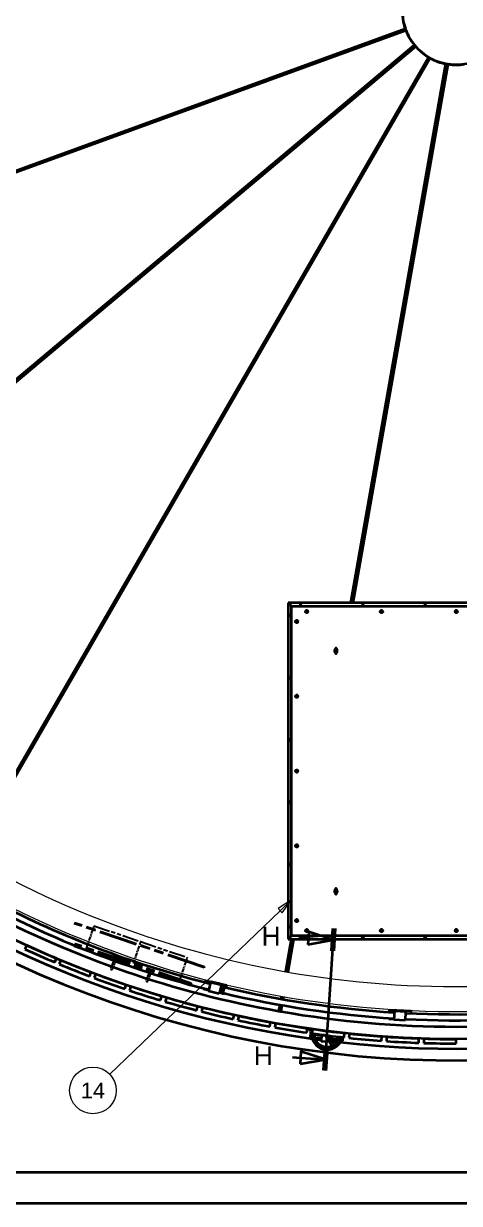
# Model space of a CAD drawing. Header units: millimetres. Extents: x 0 to 42050, y 0 to 29700.
# Drawn here: x 6929 to 10426, y 0 to 9468 of the extents above; entities that cross this region are included whole.
import ezdxf

# ---------------------------------------------------------------- set-up
doc = ezdxf.new("R2010")
doc.units = ezdxf.units.MM
doc.header["$LTSCALE"] = 50
doc.linetypes.add('CHAIN', pattern=[0.3543, 0.2362, -0.0295, 0.0591, -0.0295])
doc.linetypes.add('DOUBLE_DASH_CHAIN', pattern=[1.2403, 0.6614, -0.0827, 0.1654, -0.0827, 0.1654, -0.0827])
doc.layers.get('0').update_dxf_attribs({"lineweight": 18})
for name, color, linetype, lineweight in [('Border', 7, 'Continuous', 35), ('Reference', 7, 'DOUBLE_DASH_CHAIN', 25), ('Section Line', 7, 'CHAIN', 35), ('Symbol', 7, 'Continuous', 18), ('Visible', 7, 'Continuous', 35)]:
    doc.layers.add(name, color=color, linetype=linetype, lineweight=lineweight)
doc.layers.add('P_Cable Ducts (CD)', color=30, linetype='Continuous', lineweight=18, true_color=0xff7f00)
doc.styles.add('Note Text', font='arial.ttf')
doc.styles.add('Title', font='arial.ttf')

# ---------------------------------------------------------------- blocks, each defined once
blk = doc.blocks.new('Borders Bigadan Border')
at = {"layer": 'Border'}
for p, q in [((20, 5), (836, 5)), ((841, 0), (0, 0))]:
    blk.add_line(p, q, dxfattribs=at)
blk = doc.blocks.new('Balloon11')
at = {"layer": 'Symbol'}
for p, q in [((181.55, 48.7), (179.4, 47.33)), ((179.74, 46.97), (181.55, 48.7)), ((180.09, 46.61), (181.55, 48.7)), ((179.74, 46.97), (152.4, 20.72)), ((179.4, 47.33), (180.09, 46.61))]:
    blk.add_line(p, q, dxfattribs=at)
at = {"layer": 'Symbol', "flags": 128}
blk.add_lwpolyline([(180.09, 46.61), (181.55, 48.7), (179.4, 47.33), (180.09, 46.61)], dxfattribs=at)
at = {"layer": 'Symbol'}
blk.add_circle((149.7, 18.13), 3.75, dxfattribs=at)
blk.add_solid([(180.09, 46.61), (181.55, 48.7), (179.4, 47.33), (180.09, 46.61)], dxfattribs=at)
at = {"layer": 'Symbol', "insert": (149.7, 18.13), "char_height": 2.5, "attachment_point": 5, "style": 'Note Text'}
blk.add_mtext('14', dxfattribs=at)
blk = doc.blocks.new('2dTransSection8')
at = {"layer": 'Section Line', "linetype": 'Continuous'}
for p, q in [((184.33, 43.57), (184.2, 41.57)), ((188.25, 42.31), (184.33, 43.57)), ((182.95, 42.66), (184.26, 42.57)), ((184.2, 41.57), (188.25, 42.31)), ((184.26, 42.57), (188.25, 42.31)), ((181.7, 23.46), (183.01, 23.37)), ((183.07, 24.37), (182.94, 22.38)), ((182.94, 22.38), (187, 23.11)), ((183.01, 23.37), (187, 23.11)), ((187, 23.11), (183.07, 24.37))]:
    blk.add_line(p, q, dxfattribs=at)
at = {"layer": 'Section Line', "linetype": 'CHAIN', "ltscale": 18.099859}
blk.add_line((188.37, 44.11), (186.88, 21.31), dxfattribs=at)
at = {"layer": 'Section Line', "linetype": 'Continuous', "lineweight": 70}
for p, q in [((188.37, 44.11), (188.14, 40.51)), ((187.12, 24.92), (186.88, 21.31))]:
    blk.add_line(p, q, dxfattribs=at)
at = {"layer": 'Section Line', "linetype": 'Continuous', "flags": 128}
for points in [[(184.2, 41.57), (188.25, 42.31), (184.33, 43.57), (184.2, 41.57)], [(182.94, 22.38), (187, 23.11), (183.07, 24.37), (182.94, 22.38)]]:
    blk.add_lwpolyline(points, dxfattribs=at)
at = {"layer": 'Section Line'}
for points in [[(184.2, 41.57), (188.25, 42.31), (184.33, 43.57), (184.2, 41.57)], [(182.94, 22.38), (187, 23.11), (183.07, 24.37), (182.94, 22.38)]]:
    blk.add_solid(points, dxfattribs=at)
at = {"layer": 'Section Line', "char_height": 3, "attachment_point": 7, "style": 'Title'}
for insert in [(176.78, 41.39), (175.53, 22.19)]:
    blk.add_mtext('H', dxfattribs=dict(at, insert=insert))

msp = doc.modelspace()

# ---------------------------------------------------------------- linework, layer by layer
at = {"layer": 'P_Cable Ducts (CD)'}
for centre, major_axis, start_param, end_param in [((10398.12, 9576.21), (-7760.56, -2090.4), 0.8223296, 2.4412936), ((10398.12, 9576.21), (-7567.45, -2038.39), 0.8233045, 2.4133827), ((10397.95, 9576.87), (-7567.34, -2038.36), 1.1326518, 1.1346934)]:
    msp.add_ellipse(centre, major_axis=major_axis, ratio=0.9999162, start_param=start_param, end_param=end_param, dxfattribs=at)
at = {"layer": 'Reference', "ltscale": 0.050688}
for p, q in [((7337.76, 2251.95), (7335.19, 2244.37)), ((8379.46, 1898.58), (8376.89, 1891))]:
    msp.add_line(p, q, dxfattribs=at)
at = {"layer": 'Reference', "ltscale": 9.287409}
for p, q in [((8376.89, 1891), (7335.19, 2244.37)), ((8379.46, 1898.58), (7337.76, 2251.95))]:
    msp.add_line(p, q, dxfattribs=at)
at = {"layer": 'Reference', "ltscale": 0.952172}
for p, q in [((7481.98, 2194.58), (7433.79, 2052.53)), ((7856.04, 2067.69), (7807.86, 1925.64)), ((7856.11, 2067.67), (7807.92, 1925.62)), ((7856.11, 2067.67), (7807.92, 1925.62)), ((8230.11, 1940.8), (8181.92, 1798.75))]:
    msp.add_line(p, q, dxfattribs=at)
at = {"layer": 'Reference', "ltscale": 0.171309}
for p, q in [((7493.22, 2227.72), (7484.55, 2202.15)), ((7867.29, 2100.83), (7858.61, 2075.26)), ((7867.35, 2100.81), (7858.68, 2075.24)), ((7867.35, 2100.81), (7858.68, 2075.24)), ((8241.35, 1973.94), (8232.68, 1948.37))]:
    msp.add_line(p, q, dxfattribs=at)
at = {"layer": 'Reference', "ltscale": 3.938905}
msp.add_line((7493.22, 2227.72), (7867.29, 2100.83), dxfattribs=at)
at = {"layer": 'Reference', "ltscale": 0.063385}
for p, q in [((7341.46, 2083.85), (7338.25, 2074.38)), ((7337.28, 2071.54), (7334.07, 2062.07)), ((8270.08, 1755.12), (8266.86, 1745.65)), ((8274.25, 1767.43), (8271.04, 1757.96))]:
    msp.add_line(p, q, dxfattribs=at)
at = {"layer": 'Reference', "ltscale": 8.316452}
for p, q in [((8274.25, 1767.43), (7341.46, 2083.85)), ((8266.86, 1745.65), (7334.07, 2062.07)), ((8270.08, 1755.12), (7337.28, 2071.54)), ((8271.04, 1757.96), (7338.25, 2074.38))]:
    msp.add_line(p, q, dxfattribs=at)
at = {"layer": 'Reference', "ltscale": 0.000332127}
msp.add_line((7867.35, 2100.81), (7867.29, 2100.83), dxfattribs=at)
at = {"layer": 'Reference', "ltscale": 0.031642}
msp.add_line((7867.35, 2100.81), (7867.35, 2100.81), dxfattribs=at)
at = {"layer": 'Reference', "ltscale": 3.938467}
msp.add_line((7867.35, 2100.81), (8241.35, 1973.94), dxfattribs=at)
at = {"layer": 'Reference', "ltscale": 0.018945}
for p, q in [((7383.23, 2059.12), (7382.27, 2056.28)), ((8226.06, 1773.22), (8225.09, 1770.37))]:
    msp.add_line(p, q, dxfattribs=at)
at = {"layer": 'Reference', "ltscale": 0.323995}
for p, q in [((7638.47, 1916.57), (7628.03, 1885.8)), ((7642.23, 1880.98), (7652.67, 1911.75)), ((7922.57, 1820.2), (7912.13, 1789.42)), ((7926.33, 1784.6), (7936.77, 1815.38))]:
    msp.add_line(p, q, dxfattribs=at)
at = {"layer": 'Reference', "ltscale": 0.253839}
for p, q in [((7651.32, 1954.45), (7638.47, 1916.57)), ((7665.52, 1949.63), (7652.67, 1911.75)), ((7935.42, 1858.08), (7922.57, 1820.2)), ((7949.62, 1853.26), (7936.77, 1815.38))]:
    msp.add_line(p, q, dxfattribs=at)
at = {"layer": 'Reference', "ltscale": 0.149482}
for centre in [(7635.13, 1883.39), (7919.23, 1787.01)]:
    msp.add_arc(centre, 7.5, 161.261954, 341.261954, dxfattribs=at)
at = {"layer": 'Visible'}
for p, q in [((3035.89, 6896.12), (9991.8, 9427.86)), ((9997.27, 9412.83), (3041.37, 6881.09)), ((6236.6, 6084.7), (10064.38, 9296.59)), ((10074.66, 9284.33), (6246.89, 6072.45)), ((6550.92, 2916.67), (10177.48, 9198.06)), ((10191.34, 9190.06), (6564.77, 2908.67)), ((9554.89, 4819.4), (10317.46, 9144.16)), ((10333.22, 9141.38), (9571.13, 4819.4)), ((9050.33, 4819.4), (9083.33, 4786.39)), ((11750.33, 4819.4), (9050.33, 4819.4)), ((9083.33, 4786.39), (9050.33, 4819.39)), ((9050.33, 4819.39), (9050.33, 2119.39)), ((9080.33, 4787.27), (9077.33, 4787.27)), ((9077.33, 4787.27), (9077.33, 4786.39)), ((9077.33, 2152.39), (9077.33, 4786.39)), ((9083.33, 4786.39), (9077.33, 4786.39)), ((9080.33, 4786.39), (9080.33, 4787.27)), ((9083.33, 4792.39), (9082.46, 4792.39)), ((9082.46, 4789.39), (9082.46, 4792.39)), ((9083.33, 4789.39), (9082.46, 4789.39)), ((9083.33, 4792.39), (11717.33, 4792.39)), ((9083.33, 4792.39), (9083.33, 4786.39)), ((9434.9, 4456.89), (9435.77, 4456.89)), ((9429.33, 4446.89), (9429.59, 4446.89)), ((9429.33, 4445.35), (9429.33, 4446.89)), ((9429.33, 4421.89), (9429.33, 4423.42)), ((9429.33, 4421.89), (9429.59, 4421.89)), ((9434.9, 4411.89), (9435.77, 4411.89)), ((9441.33, 4446.89), (9441.08, 4446.89)), ((9441.08, 4421.89), (9441.33, 4421.89)), ((9441.33, 4446.89), (9441.33, 4445.35)), ((9441.33, 4423.42), (9441.33, 4421.89)), ((9429.33, 2516.89), (9429.59, 2516.89)), ((9429.33, 2515.35), (9429.33, 2516.89)), ((9429.33, 2491.89), (9429.33, 2493.42)), ((9429.33, 2491.89), (9429.59, 2491.89)), ((9434.9, 2526.89), (9435.77, 2526.89)), ((9434.9, 2481.89), (9435.77, 2481.89)), ((9441.33, 2516.89), (9441.08, 2516.89)), ((9441.08, 2491.89), (9441.33, 2491.89)), ((9441.33, 2516.89), (9441.33, 2515.35)), ((9441.33, 2493.42), (9441.33, 2491.89)), ((9033.03, 1859.79), (9078.8, 2119.38)), ((9095.05, 2119.38), (9048.79, 1857.02)), ((9083.33, 2152.39), (9050.33, 2119.38)), ((9050.33, 2119.39), (9083.33, 2152.39)), ((9050.33, 2119.38), (11750.33, 2119.38)), ((9077.33, 2152.39), (9083.33, 2152.39)), ((9077.33, 2152.39), (9077.33, 2151.51)), ((9080.33, 2151.51), (9077.33, 2151.51)), ((9080.33, 2152.39), (9080.33, 2151.51)), ((9083.33, 2149.39), (9082.46, 2149.39)), ((9082.46, 2149.39), (9082.46, 2146.39)), ((9082.46, 2146.39), (9083.33, 2146.39)), ((9083.33, 2152.39), (9083.33, 2146.39)), ((11717.33, 2146.39), (9083.33, 2146.39)), ((6954.13, 2072.29), (6939.44, 2040.53)), ((7178.16, 1935.29), (7191.7, 1967.57)), ((7228.58, 1952.1), (7215.05, 1919.82)), ((7457.44, 1823.32), (7469.79, 1856.07)), ((7507.22, 1841.95), (7494.86, 1809.21)), ((7740.6, 1721.57), (7751.75, 1754.75)), ((7789.67, 1742), (7778.51, 1708.82)), ((8373.47, 1726.61), (8372.32, 1721.93)), ((8372.32, 1721.93), (8412.12, 1712.1)), ((8389.11, 1789.89), (8385.06, 1773.5)), ((8389.11, 1789.89), (8434.73, 1778.61)), ((8428.68, 1774.96), (8411.17, 1704.09)), ((8412.12, 1712.1), (8413.09, 1711.86)), ((8428.68, 1774.96), (8516.05, 1753.37)), ((8433.53, 1773.76), (8434.73, 1778.61)), ((8443.47, 1776.46), (8434.73, 1778.61)), ((8436.45, 1773.04), (8436.93, 1774.98)), ((8442.75, 1773.54), (8436.93, 1774.98)), ((8442.75, 1773.54), (8502.94, 1758.67)), ((8444.19, 1779.37), (8443.47, 1776.46)), ((8503.66, 1761.58), (8443.47, 1776.46)), ((8444.5, 1780.63), (8444.19, 1779.37)), ((8516.05, 1753.37), (8498.54, 1682.5)), ((8502.94, 1758.67), (8508.77, 1757.23)), ((8503.66, 1761.58), (8504.38, 1764.5)), ((8503.66, 1761.58), (8512.4, 1759.43)), ((8504.7, 1765.79), (8504.38, 1764.5)), ((8508.29, 1755.29), (8508.77, 1757.23)), ((8511.2, 1754.57), (8512.4, 1759.43)), ((8558.03, 1748.15), (8512.4, 1759.43)), ((8529.74, 1737.52), (8518.52, 1690.54)), ((8520.35, 1693.85), (8529.86, 1733.74)), ((8537.5, 1735.67), (8526.33, 1688.68)), ((8527.16, 1692.23), (8531.92, 1712.17)), ((8528.9, 1733.97), (8529.86, 1733.74)), ((8529.86, 1733.74), (8530.96, 1734.07)), ((8536.66, 1732.12), (8535.84, 1732.9)), ((8558.03, 1748.15), (8553.98, 1731.77)), ((8027.27, 1630.17), (8037.21, 1663.73)), ((8075.56, 1652.36), (8065.62, 1618.8)), ((8498.54, 1682.5), (8411.17, 1704.09)), ((8500.46, 1690.27), (8501.43, 1690.03)), ((8541.24, 1680.2), (8501.43, 1690.03)), ((8519.37, 1694.09), (8520.35, 1693.85)), ((8520.35, 1693.85), (8521.19, 1693.06)), ((8527.16, 1692.23), (8526.07, 1691.9)), ((8527.16, 1692.23), (8527.17, 1692.23)), ((8542.39, 1684.87), (8541.24, 1680.2)), ((8994.43, 1640.89), (8998.23, 1662.46)), ((9013.99, 1659.69), (9010.19, 1638.12)), ((8317.06, 1549.24), (8325.78, 1583.13)), ((8364.52, 1573.17), (8355.8, 1539.27)), ((8977.21, 1543.25), (8986.04, 1593.33)), ((9001.8, 1590.55), (8992.97, 1540.47)), ((9862.42, 1552.1), (9861.47, 1535.24)), ((9862.42, 1552.1), (9909.34, 1549.46)), ((9904.07, 1544.75), (9899.97, 1471.86)), ((9904.07, 1544.75), (9993.93, 1539.69)), ((9909.06, 1544.47), (9909.34, 1549.46)), ((9918.33, 1548.95), (9909.34, 1549.46)), ((9912.06, 1544.3), (9912.17, 1546.29)), ((9918.16, 1545.96), (9912.17, 1546.29)), ((9918.16, 1545.96), (9980.06, 1542.48)), ((9918.5, 1551.95), (9918.33, 1548.95)), ((9980.23, 1545.47), (9918.33, 1548.95)), ((9918.61, 1553.97), (9918.5, 1551.95)), ((9980.06, 1542.48), (9986.05, 1542.14)), ((9980.23, 1545.47), (9980.4, 1548.47)), ((9980.23, 1545.47), (9989.22, 1544.97)), ((9980.52, 1550.51), (9980.4, 1548.47)), ((9985.94, 1540.14), (9986.05, 1542.14)), ((9988.94, 1539.97), (9989.22, 1544.97)), ((10036.14, 1542.33), (9989.22, 1544.97)), ((9993.93, 1539.69), (9989.83, 1466.81)), ((10036.14, 1542.33), (10035.2, 1525.47)), ((8609.61, 1478.88), (8617.09, 1513.07)), ((8656.16, 1504.52), (8648.68, 1470.33)), ((8904.51, 1419.19), (8910.75, 1453.63)), ((8950.11, 1446.5), (8943.87, 1412.06)), ((9858.76, 1487.02), (9858.49, 1482.21)), ((9858.49, 1482.21), (9899.42, 1479.91)), ((9899.42, 1479.91), (9900.42, 1479.85)), ((9989.83, 1466.81), (9899.97, 1471.86)), ((9990.28, 1474.8), (9991.28, 1474.74)), ((10032.21, 1472.44), (9991.28, 1474.74)), ((10032.48, 1477.25), (10032.21, 1472.44)), ((9201.39, 1370.25), (9206.37, 1404.89)), ((9222.27, 1386.27), (9222.89, 1395.75)), ((9241.03, 1385.04), (9222.27, 1386.27)), ((9230.77, 1322.58), (9234.16, 1374.47)), ((9239.21, 1374.14), (9234.16, 1374.47)), ((9245.97, 1399.2), (9240.99, 1364.56)), ((9266.09, 1328.29), (9267.84, 1355.23)), ((9317.98, 1324.9), (9266.09, 1328.29)), ((9274.96, 1327.71), (9274.44, 1319.73)), ((9295.58, 1318.35), (9296.1, 1326.33)), ((9319.73, 1351.84), (9316.35, 1299.95)), ((9402.65, 1301.86), (9405.34, 1343)), ((9455.68, 1315.91), (9457.05, 1336.91)), ((9489.95, 1305.66), (9491.74, 1333.01)), ((9499.85, 1332.12), (9503.57, 1366.92)), ((9543.35, 1362.67), (9539.63, 1327.87)), ((9799.5, 1304.85), (9801.96, 1339.77)), ((9841.86, 1336.96), (9839.4, 1302.05)), ((9230.77, 1322.58), (9243.99, 1321.71)), ((9274.44, 1319.73), (9267.71, 1320.17)), ((9268.58, 1318.1), (9317.32, 1314.92)), ((9295.58, 1318.35), (9317.45, 1316.92)), ((9383.45, 1295.57), (9316.35, 1299.95)), ((9403.14, 1309.32), (9451.89, 1306.14)), ((9403.27, 1311.31), (9425.15, 1309.89)), ((9455.68, 1315.91), (9403.79, 1319.3)), ((9425.15, 1309.89), (9425.67, 1317.87)), ((9446.28, 1308.51), (9446.8, 1316.49)), ((9453.01, 1308.07), (9446.28, 1308.51)), ((9476.73, 1306.52), (9489.95, 1305.66)), ((10099.94, 1288.49), (10101.13, 1323.47)), ((10141.1, 1322.11), (10139.92, 1287.13)), ((10400.78, 1283.04), (10400.69, 1318.04))]:
    msp.add_line(p, q, dxfattribs=at)
for centre, radius in [((10400.33, 9568.04), 8250), ((10400.33, 9568.04), 431.86), ((9200.33, 4749.39), 10), ((9800.33, 4749.39), 10), ((10400.33, 4749.39), 10), ((9120.33, 4669.39), 10), ((9120.33, 4069.39), 10), ((9120.33, 3469.39), 10), ((9120.33, 2869.39), 10), ((9120.33, 2269.39), 10), ((9200.33, 2189.39), 10), ((9800.33, 2189.39), 10), ((10400.33, 2189.39), 10)]:
    msp.add_circle(centre, radius, dxfattribs=at)
for centre, radius, start, end in [((10400.33, 9568.04), 8420, 189.63897, 187.108321), ((10400.33, 9568.04), 8326.9, 263.582685, 174.288022), ((10400.33, 9568.04), 431.91, 181.06132, 198.93868), ((10400.33, 9568.04), 431.91, 201.06132, 218.93868), ((10400.33, 9568.04), 431.91, 221.06132, 238.93868), ((10400.33, 9568.04), 1000, 199.541629, 200.458371), ((10400.33, 9568.04), 431.91, 241.06132, 258.93868), ((10400.33, 9568.04), 431.91, 261.06132, 278.93868), ((10400.33, 9568.04), 1000, 219.541629, 220.458371), ((10400.33, 9568.04), 1000, 239.541629, 240.458371), ((10400.33, 9568.04), 1000, 259.541629, 260.458371), ((10400.33, 9568.04), 8326.9, 188.371651, 261.92634), ((9150.33, 4794.4), 8, 345.455653, 194.544347), ((9200.33, 4749.39), 8, 158.119712, 218.119712), ((9200.33, 4749.39), 8, 98.119712, 158.119712), ((9200.33, 4749.39), 8, 218.119712, 278.119712), ((9200.33, 4749.39), 8, 38.119712, 98.119712), ((9200.33, 4749.39), 8, 278.119712, 338.119712), ((9200.33, 4749.39), 8, 338.119712, 38.119712), ((9650.33, 4794.4), 8, 345.455653, 194.544347), ((9800.33, 4749.39), 8, 158.119712, 218.119712), ((9800.33, 4749.39), 8, 98.119712, 158.119712), ((9800.33, 4749.39), 8, 218.119712, 278.119712), ((9800.33, 4749.39), 8, 38.119712, 98.119712), ((9800.33, 4749.39), 8, 278.119712, 338.119712), ((9800.33, 4749.39), 8, 338.119712, 38.119712), ((10150.33, 4794.4), 8, 345.455653, 194.544347), ((10400.33, 4749.39), 8, 158.119712, 218.119712), ((10400.33, 4749.39), 8, 98.119712, 158.119712), ((10400.33, 4749.39), 8, 218.119712, 278.119712), ((10400.33, 4749.39), 8, 38.119712, 98.119712), ((10400.33, 4749.39), 8, 278.119712, 338.119712), ((10400.33, 4749.39), 8, 338.119712, 38.119712), ((9075.33, 4719.39), 8, 75.455653, 284.544347), ((9120.33, 4669.39), 8, 147.876069, 207.876069), ((9120.33, 4669.39), 8, 207.876069, 267.876069), ((9120.33, 4669.39), 8, 87.876069, 147.876069), ((9120.33, 4669.39), 8, 267.876069, 327.876069), ((9120.33, 4669.39), 8, 27.876069, 87.876069), ((9120.33, 4669.39), 8, 327.876069, 27.876069), ((9435.33, 4434.39), 12.5, 117.647135, 242.352865), ((9435.33, 4434.39), 12.5, 297.647135, 62.352865), ((9075.33, 4219.39), 8, 75.455653, 284.544347), ((9120.33, 4069.39), 8, 147.876069, 207.876069), ((9120.33, 4069.39), 8, 87.876069, 147.876069), ((9120.33, 4069.39), 8, 27.876069, 87.876069), ((9120.33, 4069.39), 8, 327.876069, 27.876069), ((9120.33, 4069.39), 8, 207.876069, 267.876069), ((9120.33, 4069.39), 8, 267.876069, 327.876069), ((9075.33, 3719.39), 8, 75.455653, 284.544347), ((9120.33, 3469.39), 8, 147.876069, 207.876069), ((9120.33, 3469.39), 8, 207.876069, 267.876069), ((9120.33, 3469.39), 8, 87.876069, 147.876069), ((9120.33, 3469.39), 8, 267.876069, 327.876069), ((9120.33, 3469.39), 8, 27.876069, 87.876069), ((9120.33, 3469.39), 8, 327.876069, 27.876069), ((9075.33, 3219.39), 8, 75.455653, 284.544347), ((9120.33, 2869.39), 8, 147.876069, 207.876069), ((9120.33, 2869.39), 8, 207.876069, 267.876069), ((9120.33, 2869.39), 8, 87.876069, 147.876069), ((9120.33, 2869.39), 8, 267.876069, 327.876069), ((9120.33, 2869.39), 8, 27.876069, 87.876069), ((9120.33, 2869.39), 8, 327.876069, 27.876069), ((9075.33, 2719.39), 8, 75.455653, 284.544347), ((9435.33, 2504.39), 12.5, 117.647135, 242.352865), ((9435.33, 2504.39), 12.5, 297.647135, 62.352865), ((10400.33, 9568.04), 8050.85, 243.124078, 255.802614), ((10400.33, 9568.04), 8150, 242.095945, 259.943759), ((10400.33, 9568.04), 8099.15, 243.122168, 255.804524), ((9120.33, 2269.39), 8, 147.876069, 207.876069), ((9120.33, 2269.39), 8, 87.876069, 147.876069), ((9120.33, 2269.39), 8, 27.876069, 87.876069), ((9120.33, 2269.39), 8, 327.876069, 27.876069), ((9075.33, 2219.39), 8, 75.455653, 284.544347), ((9120.33, 2269.39), 8, 207.876069, 267.876069), ((9120.33, 2269.39), 8, 267.876069, 327.876069), ((9200.33, 2189.39), 8, 158.119712, 218.119712), ((9200.33, 2189.39), 8, 98.119712, 158.119712), ((9200.33, 2189.39), 8, 218.119712, 278.119712), ((9200.33, 2189.39), 8, 38.119712, 98.119712), ((9200.33, 2189.39), 8, 278.119712, 338.119712), ((9200.33, 2189.39), 8, 338.119712, 38.119712), ((9800.33, 2189.39), 8, 158.119712, 218.119712), ((9800.33, 2189.39), 8, 98.119712, 158.119712), ((9800.33, 2189.39), 8, 218.119712, 278.119712), ((9800.33, 2189.39), 8, 38.119712, 98.119712), ((9800.33, 2189.39), 8, 278.119712, 338.119712), ((9800.33, 2189.39), 8, 338.119712, 38.119712), ((10400.33, 2189.39), 8, 158.119712, 218.119712), ((10400.33, 2189.39), 8, 98.119712, 158.119712), ((10400.33, 2189.39), 8, 218.119712, 278.119712), ((10400.33, 2189.39), 8, 38.119712, 98.119712), ((10400.33, 2189.39), 8, 278.119712, 338.119712), ((10400.33, 2189.39), 8, 338.119712, 38.119712), ((9150.33, 2144.38), 8, 165.455653, 14.544347), ((9650.33, 2144.38), 8, 165.455653, 14.544347), ((10150.33, 2144.38), 8, 165.455653, 14.544347), ((10400.33, 9568.04), 8285, 245.308671, 247.112971), ((10400.33, 9568.04), 8250, 245.309258, 247.112385), ((10400.33, 9568.04), 7695, 259.940433, 260.059567), ((10400.33, 9568.04), 8285, 247.389596, 249.193896), ((10400.33, 9568.04), 8250, 247.390183, 249.193309), ((10400.33, 9568.04), 8285, 249.470521, 251.274821), ((10400.33, 9568.04), 8250, 249.471107, 251.274234), ((10400.33, 9568.04), 8285, 251.551446, 253.355746), ((10400.33, 9568.04), 8250, 251.552032, 253.355159), ((10400.33, 9568.04), 8050.85, 256.443123, 256.564786), ((8532.39, 1729.28), 5, 46.476998, 106.716437), ((10400.33, 9568.04), 8050.85, 256.621552, 266.461155), ((10400.33, 9568.04), 8285, 253.63237, 255.436671), ((10400.33, 9568.04), 8250, 253.632957, 255.436084), ((10400.33, 9568.04), 8099.15, 256.441214, 256.564786), ((8524.63, 1696.69), 5, 226.476998, 286.716437), ((10400.33, 9568.04), 8099.15, 256.621552, 266.463065), ((10400.33, 9568.04), 8285, 255.713295, 257.517596), ((10400.33, 9568.04), 8250, 255.713882, 257.517009), ((10400.33, 9568.04), 8150, 259.943759, 260.056241), ((10400.33, 9568.04), 8150, 260.056241, 279.943759), ((10400.33, 9568.04), 8099.15, 267.099754, 277.121605), ((10400.33, 9568.04), 8050.85, 267.101664, 277.119696), ((10400.33, 9568.04), 8285, 257.79422, 259.598521), ((10400.33, 9568.04), 8250, 257.794807, 259.597934), ((10400.33, 9568.04), 8250, 259.875732, 261.678859), ((10400.33, 9568.04), 8285, 259.875145, 261.679445), ((9234.86, 1394.96), 12, 143.194706, 176.264467), ((9363.29, 1359.02), 125, 161.182425, 348.303949), ((10400.33, 9568.04), 8285, 261.95607, 263.76037), ((9363.29, 1359.02), 120.32, 177.504388, 348.095747), ((10400.33, 9568.04), 8250, 261.956657, 263.759783), ((9363.29, 1359.02), 107.68, 178.151634, 347.448502), ((9363.29, 1359.02), 103.18, 178.4176, 181.826294), ((9363.29, 1359.02), 103.18, 181.826294, 290.70264), ((9363.29, 1359.02), 20, 205.208318, 206.264467), ((9363.29, 1359.02), 20, 206.264467, 266.264467), ((9363.29, 1359.02), 20, 266.264467, 320.391818), ((9363.29, 1359.02), 103.18, 301.826294, 347.182536), ((10400.33, 9568.04), 8285, 264.036995, 265.841295), ((10400.33, 9568.04), 8250, 264.037581, 265.840708), ((10400.33, 9568.04), 8250, 266.118506, 267.921633), ((10400.33, 9568.04), 8326.9, 262.218249, 262.525536), ((9363.29, 1359.02), 103.18, 290.70264, 301.826294), ((10400.33, 9568.04), 8326.9, 263.121344, 263.412635), ((10400.33, 9568.04), 8285, 266.11792, 267.92222), ((10400.33, 9568.04), 8285, 268.198844, 270.003145), ((10400.33, 9568.04), 8250, 268.199431, 270.002558)]:
    msp.add_arc(centre, radius, start, end, dxfattribs=at)
for points, weights in [([(9192.91, 4752.37), (9192.11, 4750.38), (9191.19, 4748.08)], [1, 1.03814443452, 1.0003653387]), ([(9191.19, 4748.08), (9192.72, 4746.14), (9194.04, 4744.45)], [1.0003653387, 1.03814443452, 1]), ([(9194.63, 4756.66), (9193.71, 4754.36), (9192.91, 4752.37)], [1.0003653387, 1.03814443452, 1]), ([(9194.04, 4744.45), (9195.36, 4742.76), (9196.89, 4740.82)], [1, 1.03814443452, 1.0003653387]), ([(9199.2, 4757.31), (9197.08, 4757.01), (9194.63, 4756.66)], [1, 1.03814443452, 1.0003653387]), ([(9196.89, 4740.82), (9199.34, 4741.17), (9201.46, 4741.47)], [1.0003653387, 1.03814443452, 1]), ([(9203.78, 4757.96), (9201.33, 4757.61), (9199.2, 4757.31)], [1.0003653387, 1.03814443452, 1]), ([(9201.46, 4741.47), (9203.59, 4741.77), (9206.04, 4742.12)], [1, 1.03814443452, 1.0003653387]), ([(9206.63, 4754.33), (9205.3, 4756.01), (9203.78, 4757.96)], [1, 1.03814443452, 1.0003653387]), ([(9206.04, 4742.12), (9206.96, 4744.42), (9207.76, 4746.41)], [1.0003653387, 1.03814443452, 1]), ([(9209.48, 4750.69), (9207.95, 4752.64), (9206.63, 4754.33)], [1.0003653387, 1.03814443452, 1]), ([(9207.76, 4746.41), (9208.56, 4748.4), (9209.48, 4750.69)], [1, 1.03814443452, 1.0003653387]), ([(9792.91, 4752.37), (9792.11, 4750.38), (9791.19, 4748.08)], [1, 1.03814443452, 1.0003653387]), ([(9791.19, 4748.08), (9792.72, 4746.14), (9794.04, 4744.45)], [1.0003653387, 1.03814443452, 1]), ([(9794.63, 4756.66), (9793.71, 4754.36), (9792.91, 4752.37)], [1.0003653387, 1.03814443452, 1]), ([(9794.04, 4744.45), (9795.36, 4742.76), (9796.89, 4740.82)], [1, 1.03814443452, 1.0003653387]), ([(9799.2, 4757.31), (9797.08, 4757.01), (9794.63, 4756.66)], [1, 1.03814443452, 1.0003653387]), ([(9796.89, 4740.82), (9799.34, 4741.17), (9801.46, 4741.47)], [1.0003653387, 1.03814443452, 1]), ([(9803.78, 4757.96), (9801.33, 4757.61), (9799.2, 4757.31)], [1.0003653387, 1.03814443452, 1]), ([(9801.46, 4741.47), (9803.59, 4741.77), (9806.04, 4742.12)], [1, 1.03814443452, 1.0003653387]), ([(9806.63, 4754.33), (9805.3, 4756.01), (9803.78, 4757.96)], [1, 1.03814443452, 1.0003653387]), ([(9806.04, 4742.12), (9806.96, 4744.42), (9807.76, 4746.41)], [1.0003653387, 1.03814443452, 1]), ([(9809.48, 4750.69), (9807.95, 4752.64), (9806.63, 4754.33)], [1.0003653387, 1.03814443452, 1]), ([(9807.76, 4746.41), (9808.56, 4748.4), (9809.48, 4750.69)], [1, 1.03814443452, 1.0003653387]), ([(10392.91, 4752.37), (10392.11, 4750.38), (10391.19, 4748.08)], [1, 1.03814443452, 1.0003653387]), ([(10391.19, 4748.08), (10392.72, 4746.14), (10394.04, 4744.45)], [1.0003653387, 1.03814443452, 1]), ([(10394.63, 4756.66), (10393.71, 4754.36), (10392.91, 4752.37)], [1.0003653387, 1.03814443452, 1]), ([(10394.04, 4744.45), (10395.36, 4742.76), (10396.89, 4740.82)], [1, 1.03814443452, 1.0003653387]), ([(10399.2, 4757.31), (10397.08, 4757.01), (10394.63, 4756.66)], [1, 1.03814443452, 1.0003653387]), ([(10396.89, 4740.82), (10399.34, 4741.17), (10401.46, 4741.47)], [1.0003653387, 1.03814443452, 1]), ([(10403.78, 4757.96), (10401.33, 4757.61), (10399.2, 4757.31)], [1.0003653387, 1.03814443452, 1]), ([(10401.46, 4741.47), (10403.59, 4741.77), (10406.04, 4742.12)], [1, 1.03814443452, 1.0003653387]), ([(10406.63, 4754.33), (10405.3, 4756.01), (10403.78, 4757.96)], [1, 1.03814443452, 1.0003653387]), ([(10406.04, 4742.12), (10406.96, 4744.42), (10407.76, 4746.41)], [1.0003653387, 1.03814443452, 1]), ([(10409.48, 4750.69), (10407.95, 4752.64), (10406.63, 4754.33)], [1.0003653387, 1.03814443452, 1]), ([(10407.76, 4746.41), (10408.56, 4748.4), (10409.48, 4750.69)], [1, 1.03814443452, 1.0003653387]), ([(9113.56, 4673.64), (9112.42, 4671.83), (9111.1, 4669.73)], [1, 1.03814443452, 1.0003653387]), ([(9111.1, 4669.73), (9112.26, 4667.54), (9113.26, 4665.65)], [1.0003653387, 1.03814443452, 1]), ([(9113.26, 4665.65), (9114.26, 4663.75), (9115.42, 4661.57)], [1, 1.03814443452, 1.0003653387]), ([(9116.02, 4677.55), (9114.7, 4675.46), (9113.56, 4673.64)], [1.0003653387, 1.03814443452, 1]), ([(9115.42, 4661.57), (9117.9, 4661.47), (9120.04, 4661.39)], [1.0003653387, 1.03814443452, 1]), ([(9120.63, 4677.38), (9118.49, 4677.46), (9116.02, 4677.55)], [1, 1.03814443452, 1.0003653387]), ([(9120.04, 4661.39), (9122.18, 4661.31), (9124.65, 4661.22)], [1, 1.03814443452, 1.0003653387]), ([(9125.25, 4677.21), (9122.77, 4677.3), (9120.63, 4677.38)], [1.0003653387, 1.03814443452, 1]), ([(9124.65, 4661.22), (9125.97, 4663.32), (9127.11, 4665.13)], [1.0003653387, 1.03814443452, 1]), ([(9127.41, 4673.13), (9126.4, 4675.02), (9125.25, 4677.21)], [1, 1.03814443452, 1.0003653387]), ([(9127.11, 4665.13), (9128.25, 4666.95), (9129.57, 4669.05)], [1, 1.03814443452, 1.0003653387]), ([(9129.57, 4669.05), (9128.41, 4671.23), (9127.41, 4673.13)], [1.0003653387, 1.03814443452, 1]), ([(9429.53, 4445.46), (9429.54, 4444.82), (9429.54, 4444.24)], [1, 1.03210525676, 1.06244661735]), ([(9429.54, 4424.54), (9429.54, 4423.95), (9429.53, 4423.32)], [1.06244661735, 1.03210525676, 1]), ([(9441.13, 4444.24), (9441.13, 4444.82), (9441.13, 4445.46)], [1.06244661735, 1.03210525676, 1]), ([(9441.13, 4423.32), (9441.13, 4423.95), (9441.13, 4424.54)], [1, 1.03210525676, 1.06244661735]), ([(9113.56, 4073.64), (9112.42, 4071.83), (9111.1, 4069.73)], [1, 1.03814443452, 1.0003653387]), ([(9116.02, 4077.55), (9114.7, 4075.46), (9113.56, 4073.64)], [1.0003653387, 1.03814443452, 1]), ([(9120.63, 4077.38), (9118.49, 4077.46), (9116.02, 4077.55)], [1, 1.03814443452, 1.0003653387]), ([(9125.25, 4077.21), (9122.77, 4077.3), (9120.63, 4077.38)], [1.0003653387, 1.03814443452, 1]), ([(9127.41, 4073.13), (9126.4, 4075.02), (9125.25, 4077.21)], [1, 1.03814443452, 1.0003653387]), ([(9129.57, 4069.05), (9128.41, 4071.23), (9127.41, 4073.13)], [1.0003653387, 1.03814443452, 1]), ([(9111.1, 4069.73), (9112.26, 4067.54), (9113.26, 4065.65)], [1.0003653387, 1.03814443452, 1]), ([(9113.26, 4065.65), (9114.26, 4063.75), (9115.42, 4061.57)], [1, 1.03814443452, 1.0003653387]), ([(9115.42, 4061.57), (9117.9, 4061.47), (9120.04, 4061.39)], [1.0003653387, 1.03814443452, 1]), ([(9120.04, 4061.39), (9122.18, 4061.31), (9124.65, 4061.22)], [1, 1.03814443452, 1.0003653387]), ([(9124.65, 4061.22), (9125.97, 4063.32), (9127.11, 4065.13)], [1.0003653387, 1.03814443452, 1]), ([(9127.11, 4065.13), (9128.25, 4066.95), (9129.57, 4069.05)], [1, 1.03814443452, 1.0003653387]), ([(9113.56, 3473.64), (9112.42, 3471.83), (9111.1, 3469.73)], [1, 1.03814443452, 1.0003653387]), ([(9111.1, 3469.73), (9112.26, 3467.54), (9113.26, 3465.65)], [1.0003653387, 1.03814443452, 1]), ([(9113.26, 3465.65), (9114.26, 3463.75), (9115.42, 3461.57)], [1, 1.03814443452, 1.0003653387]), ([(9116.02, 3477.55), (9114.7, 3475.46), (9113.56, 3473.64)], [1.0003653387, 1.03814443452, 1]), ([(9115.42, 3461.57), (9117.9, 3461.47), (9120.04, 3461.39)], [1.0003653387, 1.03814443452, 1]), ([(9120.63, 3477.38), (9118.49, 3477.46), (9116.02, 3477.55)], [1, 1.03814443452, 1.0003653387]), ([(9120.04, 3461.39), (9122.18, 3461.31), (9124.65, 3461.22)], [1, 1.03814443452, 1.0003653387]), ([(9125.25, 3477.21), (9122.77, 3477.3), (9120.63, 3477.38)], [1.0003653387, 1.03814443452, 1]), ([(9124.65, 3461.22), (9125.97, 3463.32), (9127.11, 3465.13)], [1.0003653387, 1.03814443452, 1]), ([(9127.41, 3473.13), (9126.4, 3475.02), (9125.25, 3477.21)], [1, 1.03814443452, 1.0003653387]), ([(9127.11, 3465.13), (9128.25, 3466.95), (9129.57, 3469.05)], [1, 1.03814443452, 1.0003653387]), ([(9129.57, 3469.05), (9128.41, 3471.23), (9127.41, 3473.13)], [1.0003653387, 1.03814443452, 1]), ([(9113.56, 2873.64), (9112.42, 2871.83), (9111.1, 2869.73)], [1, 1.03814443452, 1.0003653387]), ([(9111.1, 2869.73), (9112.26, 2867.54), (9113.26, 2865.65)], [1.0003653387, 1.03814443452, 1]), ([(9113.26, 2865.65), (9114.26, 2863.75), (9115.42, 2861.57)], [1, 1.03814443452, 1.0003653387]), ([(9116.02, 2877.55), (9114.7, 2875.46), (9113.56, 2873.64)], [1.0003653387, 1.03814443452, 1]), ([(9115.42, 2861.57), (9117.9, 2861.47), (9120.04, 2861.39)], [1.0003653387, 1.03814443452, 1]), ([(9120.63, 2877.38), (9118.49, 2877.46), (9116.02, 2877.55)], [1, 1.03814443452, 1.0003653387]), ([(9120.04, 2861.39), (9122.18, 2861.31), (9124.65, 2861.22)], [1, 1.03814443452, 1.0003653387]), ([(9125.25, 2877.21), (9122.77, 2877.3), (9120.63, 2877.38)], [1.0003653387, 1.03814443452, 1]), ([(9124.65, 2861.22), (9125.97, 2863.32), (9127.11, 2865.13)], [1.0003653387, 1.03814443452, 1]), ([(9127.41, 2873.13), (9126.4, 2875.02), (9125.25, 2877.21)], [1, 1.03814443452, 1.0003653387]), ([(9127.11, 2865.13), (9128.25, 2866.95), (9129.57, 2869.05)], [1, 1.03814443452, 1.0003653387]), ([(9129.57, 2869.05), (9128.41, 2871.23), (9127.41, 2873.13)], [1.0003653387, 1.03814443452, 1]), ([(9429.53, 2515.46), (9429.54, 2514.82), (9429.54, 2514.24)], [1, 1.03210525676, 1.06244661735]), ([(9429.54, 2494.54), (9429.54, 2493.95), (9429.53, 2493.32)], [1.06244661735, 1.03210525676, 1]), ([(9441.13, 2514.24), (9441.13, 2514.82), (9441.13, 2515.46)], [1.06244661735, 1.03210525676, 1]), ([(9441.13, 2493.32), (9441.13, 2493.95), (9441.13, 2494.54)], [1, 1.03210525676, 1.06244661735]), ([(9113.56, 2273.64), (9112.42, 2271.83), (9111.1, 2269.73)], [1, 1.03814443452, 1.0003653387]), ([(9116.02, 2277.55), (9114.7, 2275.46), (9113.56, 2273.64)], [1.0003653387, 1.03814443452, 1]), ([(9120.63, 2277.38), (9118.49, 2277.46), (9116.02, 2277.55)], [1, 1.03814443452, 1.0003653387]), ([(9125.25, 2277.21), (9122.77, 2277.3), (9120.63, 2277.38)], [1.0003653387, 1.03814443452, 1]), ([(9127.41, 2273.13), (9126.4, 2275.02), (9125.25, 2277.21)], [1, 1.03814443452, 1.0003653387]), ([(9129.57, 2269.05), (9128.41, 2271.23), (9127.41, 2273.13)], [1.0003653387, 1.03814443452, 1]), ([(9111.1, 2269.73), (9112.26, 2267.54), (9113.26, 2265.65)], [1.0003653387, 1.03814443452, 1]), ([(9113.26, 2265.65), (9114.26, 2263.75), (9115.42, 2261.57)], [1, 1.03814443452, 1.0003653387]), ([(9115.42, 2261.57), (9117.9, 2261.47), (9120.04, 2261.39)], [1.0003653387, 1.03814443452, 1]), ([(9120.04, 2261.39), (9122.18, 2261.31), (9124.65, 2261.22)], [1, 1.03814443452, 1.0003653387]), ([(9124.65, 2261.22), (9125.97, 2263.32), (9127.11, 2265.13)], [1.0003653387, 1.03814443452, 1]), ([(9127.11, 2265.13), (9128.25, 2266.95), (9129.57, 2269.05)], [1, 1.03814443452, 1.0003653387]), ([(9192.91, 2192.37), (9192.11, 2190.38), (9191.19, 2188.08)], [1, 1.03814443452, 1.0003653387]), ([(9191.19, 2188.08), (9192.72, 2186.14), (9194.04, 2184.45)], [1.0003653387, 1.03814443452, 1]), ([(9194.63, 2196.66), (9193.71, 2194.36), (9192.91, 2192.37)], [1.0003653387, 1.03814443452, 1]), ([(9194.04, 2184.45), (9195.36, 2182.76), (9196.89, 2180.82)], [1, 1.03814443452, 1.0003653387]), ([(9199.2, 2197.31), (9197.08, 2197.01), (9194.63, 2196.66)], [1, 1.03814443452, 1.0003653387]), ([(9196.89, 2180.82), (9199.34, 2181.17), (9201.46, 2181.47)], [1.0003653387, 1.03814443452, 1]), ([(9203.78, 2197.96), (9201.33, 2197.61), (9199.2, 2197.31)], [1.0003653387, 1.03814443452, 1]), ([(9201.46, 2181.47), (9203.59, 2181.77), (9206.04, 2182.12)], [1, 1.03814443452, 1.0003653387]), ([(9206.63, 2194.33), (9205.3, 2196.01), (9203.78, 2197.96)], [1, 1.03814443452, 1.0003653387]), ([(9206.04, 2182.12), (9206.96, 2184.42), (9207.76, 2186.41)], [1.0003653387, 1.03814443452, 1]), ([(9209.48, 2190.69), (9207.95, 2192.64), (9206.63, 2194.33)], [1.0003653387, 1.03814443452, 1]), ([(9207.76, 2186.41), (9208.56, 2188.4), (9209.48, 2190.69)], [1, 1.03814443452, 1.0003653387]), ([(9792.91, 2192.37), (9792.11, 2190.38), (9791.19, 2188.08)], [1, 1.03814443452, 1.0003653387]), ([(9791.19, 2188.08), (9792.72, 2186.14), (9794.04, 2184.45)], [1.0003653387, 1.03814443452, 1]), ([(9794.63, 2196.66), (9793.71, 2194.36), (9792.91, 2192.37)], [1.0003653387, 1.03814443452, 1]), ([(9794.04, 2184.45), (9795.36, 2182.76), (9796.89, 2180.82)], [1, 1.03814443452, 1.0003653387]), ([(9799.2, 2197.31), (9797.08, 2197.01), (9794.63, 2196.66)], [1, 1.03814443452, 1.0003653387]), ([(9796.89, 2180.82), (9799.34, 2181.17), (9801.46, 2181.47)], [1.0003653387, 1.03814443452, 1]), ([(9803.78, 2197.96), (9801.33, 2197.61), (9799.2, 2197.31)], [1.0003653387, 1.03814443452, 1]), ([(9801.46, 2181.47), (9803.59, 2181.77), (9806.04, 2182.12)], [1, 1.03814443452, 1.0003653387]), ([(9806.63, 2194.33), (9805.3, 2196.01), (9803.78, 2197.96)], [1, 1.03814443452, 1.0003653387]), ([(9806.04, 2182.12), (9806.96, 2184.42), (9807.76, 2186.41)], [1.0003653387, 1.03814443452, 1]), ([(9809.48, 2190.69), (9807.95, 2192.64), (9806.63, 2194.33)], [1.0003653387, 1.03814443452, 1]), ([(9807.76, 2186.41), (9808.56, 2188.4), (9809.48, 2190.69)], [1, 1.03814443452, 1.0003653387]), ([(10392.91, 2192.37), (10392.11, 2190.38), (10391.19, 2188.08)], [1, 1.03814443452, 1.0003653387]), ([(10391.19, 2188.08), (10392.72, 2186.14), (10394.04, 2184.45)], [1.0003653387, 1.03814443452, 1]), ([(10394.63, 2196.66), (10393.71, 2194.36), (10392.91, 2192.37)], [1.0003653387, 1.03814443452, 1]), ([(10394.04, 2184.45), (10395.36, 2182.76), (10396.89, 2180.82)], [1, 1.03814443452, 1.0003653387]), ([(10399.2, 2197.31), (10397.08, 2197.01), (10394.63, 2196.66)], [1, 1.03814443452, 1.0003653387]), ([(10396.89, 2180.82), (10399.34, 2181.17), (10401.46, 2181.47)], [1.0003653387, 1.03814443452, 1]), ([(10403.78, 2197.96), (10401.33, 2197.61), (10399.2, 2197.31)], [1.0003653387, 1.03814443452, 1]), ([(10401.46, 2181.47), (10403.59, 2181.77), (10406.04, 2182.12)], [1, 1.03814443452, 1.0003653387]), ([(10406.63, 2194.33), (10405.3, 2196.01), (10403.78, 2197.96)], [1, 1.03814443452, 1.0003653387]), ([(10406.04, 2182.12), (10406.96, 2184.42), (10407.76, 2186.41)], [1.0003653387, 1.03814443452, 1]), ([(10409.48, 2190.69), (10407.95, 2192.64), (10406.63, 2194.33)], [1.0003653387, 1.03814443452, 1]), ([(10407.76, 2186.41), (10408.56, 2188.4), (10409.48, 2190.69)], [1, 1.03814443452, 1.0003653387]), ([(9260.17, 1355.73), (9331.53, 1351.07), (9345.36, 1350.17)], [1, 1.38722408866, 1]), ([(9361.99, 1339.06), (9368.13, 1326.63), (9399.77, 1262.5)], [1, 1.38722408866, 1]), ([(9417.71, 1271.36), (9387.31, 1332.94), (9380.87, 1346)], [1, 1.36628151096, 1.03961984406])]:
    msp.add_rational_spline(points, weights, degree=2, dxfattribs=at)
for points, knots in [([(9434.9, 4456.89), (9434.36, 4456.89), (9433.83, 4456.8), (9432.85, 4456.48), (9432.43, 4456.26), (9431.65, 4455.73), (9431.35, 4455.44), (9430.8, 4454.8), (9430.62, 4454.51), (9430.32, 4453.95), (9430.23, 4453.73), (9430.09, 4453.34), (9430.05, 4453.19), (9429.97, 4452.87), (9429.94, 4452.74), (9429.87, 4452.35), (9429.85, 4452.16), (9429.79, 4451.63), (9429.77, 4451.29), (9429.72, 4450.51), (9429.7, 4450.07), (9429.66, 4449.07), (9429.64, 4448.52), (9429.61, 4447.59), (9429.6, 4447.24), (9429.59, 4446.89)], [1.57079633, 1.57079633, 1.57079633, 1.57079633, 1.57881416, 1.57881416, 1.58764941, 1.58764941, 1.59920554, 1.59920554, 1.61631913, 1.61631913, 1.6395962, 1.6395962, 1.66681466, 1.66681466, 1.70702306, 1.70702306, 1.80036323, 1.80036323, 1.95742916, 1.95742916, 2.11449509, 2.11449509, 2.27156102, 2.27156102, 2.35612598, 2.35612598, 2.35612598, 2.35612598]), ([(9430.02, 4450.93), (9430.02, 4450.93), (9430.02, 4450.92), (9430.03, 4450.82), (9430.05, 4450.61), (9430.1, 4449.87), (9430.13, 4449.19), (9430.19, 4447.34), (9430.22, 4446.11), (9430.28, 4443.26), (9430.3, 4441.63), (9430.33, 4438.17), (9430.33, 4436.33), (9430.33, 4432.66), (9430.33, 4430.81), (9430.3, 4427.32), (9430.28, 4425.67), (9430.22, 4422.73), (9430.19, 4421.44), (9430.12, 4419.4), (9430.08, 4418.62), (9430.04, 4418.01), (9430.03, 4417.89), (9430.02, 4417.85), (9430.02, 4417.85), (9430.02, 4417.85)], [-1.3786972, -1.3786972, -1.3786972, -1.3786972, -1.3401825, -1.3401825, -1.192287, -1.192287, -0.9396867, -0.9396867, -0.637214, -0.637214, -0.3231373, -0.3231373, -0.0061567, -0.0061567, 0.3114634, 0.3114634, 0.6284942, 0.6284942, 0.9427146, 0.9427146, 1.2449499, 1.2449499, 1.357812, 1.357812, 1.3786972, 1.3786972, 1.3786972, 1.3786972]), ([(9441.08, 4446.89), (9441.06, 4447.55), (9441.04, 4448.16), (9441.01, 4449.28), (9440.99, 4449.78), (9440.94, 4450.67), (9440.92, 4451.06), (9440.86, 4451.77), (9440.84, 4452.05), (9440.75, 4452.64), (9440.73, 4452.84), (9440.53, 4453.48), (9440.46, 4453.72), (9440.11, 4454.4), (9439.92, 4454.8), (9439.19, 4455.55), (9438.97, 4455.75), (9438.26, 4456.26), (9437.66, 4456.58), (9436.56, 4456.84), (9436.17, 4456.89), (9435.77, 4456.89)], [-2.35612598, -2.35612598, -2.35612598, -2.35612598, -2.19906005, -2.19906005, -2.04199412, -2.04199412, -1.88492819, -1.88492819, -1.72786226, -1.72786226, -1.65207906, -1.65207906, -1.6205185, -1.6205185, -1.59654689, -1.59654689, -1.58866891, -1.58866891, -1.57668938, -1.57668938, -1.57079633, -1.57079633, -1.57079633, -1.57079633]), ([(9440.65, 4417.85), (9440.65, 4417.85), (9440.65, 4417.86), (9440.63, 4417.96), (9440.62, 4418.17), (9440.57, 4418.91), (9440.54, 4419.59), (9440.48, 4421.44), (9440.44, 4422.67), (9440.39, 4425.52), (9440.37, 4427.15), (9440.34, 4430.61), (9440.33, 4432.45), (9440.33, 4436.12), (9440.34, 4437.96), (9440.37, 4441.46), (9440.39, 4443.11), (9440.44, 4446.05), (9440.48, 4447.34), (9440.55, 4449.38), (9440.58, 4450.16), (9440.63, 4450.76), (9440.64, 4450.88), (9440.65, 4450.93), (9440.65, 4450.93), (9440.65, 4450.93)], [-1.3786972, -1.3786972, -1.3786972, -1.3786972, -1.3401825, -1.3401825, -1.192287, -1.192287, -0.9396867, -0.9396867, -0.637214, -0.637214, -0.3231373, -0.3231373, -0.0061567, -0.0061567, 0.3114634, 0.3114634, 0.6284942, 0.6284942, 0.9427146, 0.9427146, 1.2449499, 1.2449499, 1.357812, 1.357812, 1.3786972, 1.3786972, 1.3786972, 1.3786972]), ([(9429.59, 4421.89), (9429.61, 4421.23), (9429.62, 4420.62), (9429.66, 4419.5), (9429.68, 4419), (9429.73, 4418.1), (9429.75, 4417.71), (9429.8, 4417.01), (9429.83, 4416.73), (9429.92, 4416.13), (9429.94, 4415.94), (9430.14, 4415.29), (9430.21, 4415.06), (9430.55, 4414.37), (9430.75, 4413.98), (9431.47, 4413.23), (9431.69, 4413.03), (9432.41, 4412.52), (9433.01, 4412.2), (9434.11, 4411.94), (9434.5, 4411.89), (9434.9, 4411.89)], [-2.35612598, -2.35612598, -2.35612598, -2.35612598, -2.19906005, -2.19906005, -2.04199412, -2.04199412, -1.88492819, -1.88492819, -1.72786226, -1.72786226, -1.65207906, -1.65207906, -1.6205185, -1.6205185, -1.59654689, -1.59654689, -1.58866891, -1.58866891, -1.57668938, -1.57668938, -1.57079633, -1.57079633, -1.57079633, -1.57079633]), ([(9435.77, 4411.89), (9436.31, 4411.89), (9436.84, 4411.98), (9437.81, 4412.29), (9438.24, 4412.52), (9439.02, 4413.05), (9439.32, 4413.34), (9439.87, 4413.97), (9440.05, 4414.27), (9440.35, 4414.83), (9440.44, 4415.05), (9440.58, 4415.44), (9440.62, 4415.59), (9440.7, 4415.9), (9440.73, 4416.04), (9440.8, 4416.43), (9440.82, 4416.62), (9440.88, 4417.15), (9440.9, 4417.48), (9440.95, 4418.27), (9440.97, 4418.71), (9441.01, 4419.7), (9441.03, 4420.26), (9441.06, 4421.19), (9441.07, 4421.53), (9441.08, 4421.89)], [1.57079633, 1.57079633, 1.57079633, 1.57079633, 1.57881416, 1.57881416, 1.58764941, 1.58764941, 1.59920554, 1.59920554, 1.61631913, 1.61631913, 1.6395962, 1.6395962, 1.66681466, 1.66681466, 1.70702306, 1.70702306, 1.80036323, 1.80036323, 1.95742916, 1.95742916, 2.11449509, 2.11449509, 2.27156102, 2.27156102, 2.35612598, 2.35612598, 2.35612598, 2.35612598]), ([(9434.9, 2526.89), (9434.36, 2526.89), (9433.83, 2526.8), (9432.85, 2526.48), (9432.43, 2526.26), (9431.65, 2525.73), (9431.35, 2525.44), (9430.8, 2524.8), (9430.62, 2524.51), (9430.32, 2523.95), (9430.23, 2523.73), (9430.09, 2523.34), (9430.05, 2523.19), (9429.97, 2522.87), (9429.94, 2522.74), (9429.87, 2522.35), (9429.85, 2522.16), (9429.79, 2521.63), (9429.77, 2521.29), (9429.72, 2520.51), (9429.7, 2520.07), (9429.66, 2519.07), (9429.64, 2518.52), (9429.61, 2517.59), (9429.6, 2517.24), (9429.59, 2516.89)], [1.57079633, 1.57079633, 1.57079633, 1.57079633, 1.57881416, 1.57881416, 1.58764941, 1.58764941, 1.59920554, 1.59920554, 1.61631913, 1.61631913, 1.6395962, 1.6395962, 1.66681466, 1.66681466, 1.70702306, 1.70702306, 1.80036323, 1.80036323, 1.95742916, 1.95742916, 2.11449509, 2.11449509, 2.27156102, 2.27156102, 2.35612598, 2.35612598, 2.35612598, 2.35612598]), ([(9429.59, 2491.89), (9429.61, 2491.23), (9429.62, 2490.62), (9429.66, 2489.5), (9429.68, 2489), (9429.73, 2488.1), (9429.75, 2487.71), (9429.8, 2487.01), (9429.83, 2486.73), (9429.92, 2486.13), (9429.94, 2485.94), (9430.14, 2485.29), (9430.21, 2485.06), (9430.55, 2484.37), (9430.75, 2483.98), (9431.47, 2483.23), (9431.69, 2483.03), (9432.41, 2482.52), (9433.01, 2482.2), (9434.11, 2481.94), (9434.5, 2481.89), (9434.9, 2481.89)], [-2.35612598, -2.35612598, -2.35612598, -2.35612598, -2.19906005, -2.19906005, -2.04199412, -2.04199412, -1.88492819, -1.88492819, -1.72786226, -1.72786226, -1.65207906, -1.65207906, -1.6205185, -1.6205185, -1.59654689, -1.59654689, -1.58866891, -1.58866891, -1.57668938, -1.57668938, -1.57079633, -1.57079633, -1.57079633, -1.57079633]), ([(9430.02, 2520.93), (9430.02, 2520.93), (9430.02, 2520.92), (9430.03, 2520.82), (9430.05, 2520.61), (9430.1, 2519.87), (9430.13, 2519.19), (9430.19, 2517.34), (9430.22, 2516.11), (9430.28, 2513.26), (9430.3, 2511.63), (9430.33, 2508.17), (9430.33, 2506.33), (9430.33, 2502.66), (9430.33, 2500.81), (9430.3, 2497.32), (9430.28, 2495.67), (9430.22, 2492.73), (9430.19, 2491.44), (9430.12, 2489.4), (9430.08, 2488.62), (9430.04, 2488.01), (9430.03, 2487.89), (9430.02, 2487.85), (9430.02, 2487.85), (9430.02, 2487.85)], [-1.3786972, -1.3786972, -1.3786972, -1.3786972, -1.3401825, -1.3401825, -1.192287, -1.192287, -0.9396867, -0.9396867, -0.637214, -0.637214, -0.3231373, -0.3231373, -0.0061567, -0.0061567, 0.3114634, 0.3114634, 0.6284942, 0.6284942, 0.9427146, 0.9427146, 1.2449499, 1.2449499, 1.357812, 1.357812, 1.3786972, 1.3786972, 1.3786972, 1.3786972]), ([(9441.08, 2516.89), (9441.06, 2517.55), (9441.04, 2518.16), (9441.01, 2519.28), (9440.99, 2519.78), (9440.94, 2520.67), (9440.92, 2521.06), (9440.86, 2521.77), (9440.84, 2522.05), (9440.75, 2522.64), (9440.73, 2522.84), (9440.53, 2523.48), (9440.46, 2523.72), (9440.11, 2524.4), (9439.92, 2524.8), (9439.19, 2525.55), (9438.97, 2525.75), (9438.26, 2526.26), (9437.66, 2526.58), (9436.56, 2526.84), (9436.17, 2526.89), (9435.77, 2526.89)], [-2.35612598, -2.35612598, -2.35612598, -2.35612598, -2.19906005, -2.19906005, -2.04199412, -2.04199412, -1.88492819, -1.88492819, -1.72786226, -1.72786226, -1.65207906, -1.65207906, -1.6205185, -1.6205185, -1.59654689, -1.59654689, -1.58866891, -1.58866891, -1.57668938, -1.57668938, -1.57079633, -1.57079633, -1.57079633, -1.57079633]), ([(9435.77, 2481.89), (9436.31, 2481.89), (9436.84, 2481.98), (9437.81, 2482.29), (9438.24, 2482.52), (9439.02, 2483.05), (9439.32, 2483.34), (9439.87, 2483.97), (9440.05, 2484.27), (9440.35, 2484.83), (9440.44, 2485.05), (9440.58, 2485.44), (9440.62, 2485.59), (9440.7, 2485.9), (9440.73, 2486.04), (9440.8, 2486.43), (9440.82, 2486.62), (9440.88, 2487.15), (9440.9, 2487.48), (9440.95, 2488.27), (9440.97, 2488.71), (9441.01, 2489.7), (9441.03, 2490.26), (9441.06, 2491.19), (9441.07, 2491.53), (9441.08, 2491.89)], [1.57079633, 1.57079633, 1.57079633, 1.57079633, 1.57881416, 1.57881416, 1.58764941, 1.58764941, 1.59920554, 1.59920554, 1.61631913, 1.61631913, 1.6395962, 1.6395962, 1.66681466, 1.66681466, 1.70702306, 1.70702306, 1.80036323, 1.80036323, 1.95742916, 1.95742916, 2.11449509, 2.11449509, 2.27156102, 2.27156102, 2.35612598, 2.35612598, 2.35612598, 2.35612598]), ([(9440.65, 2487.85), (9440.65, 2487.85), (9440.65, 2487.86), (9440.63, 2487.96), (9440.62, 2488.17), (9440.57, 2488.91), (9440.54, 2489.59), (9440.48, 2491.44), (9440.44, 2492.67), (9440.39, 2495.52), (9440.37, 2497.15), (9440.34, 2500.61), (9440.33, 2502.45), (9440.33, 2506.12), (9440.34, 2507.96), (9440.37, 2511.46), (9440.39, 2513.11), (9440.44, 2516.05), (9440.48, 2517.34), (9440.55, 2519.38), (9440.58, 2520.16), (9440.63, 2520.76), (9440.64, 2520.88), (9440.65, 2520.93), (9440.65, 2520.93), (9440.65, 2520.93)], [-1.3786972, -1.3786972, -1.3786972, -1.3786972, -1.3401825, -1.3401825, -1.192287, -1.192287, -0.9396867, -0.9396867, -0.637214, -0.637214, -0.3231373, -0.3231373, -0.0061567, -0.0061567, 0.3114634, 0.3114634, 0.6284942, 0.6284942, 0.9427146, 0.9427146, 1.2449499, 1.2449499, 1.357812, 1.357812, 1.3786972, 1.3786972, 1.3786972, 1.3786972])]:
    msp.add_open_spline(points, degree=3, knots=knots, dxfattribs=at)
for points in [[(9429.54, 4444.24), (9429.54, 4442.63), (9429.9, 4441.09), (9430.31, 4439.77)], [(9430.31, 4429), (9429.91, 4427.73), (9429.54, 4426.17), (9429.54, 4424.54)], [(9440.36, 4439.77), (9440.76, 4441.05), (9441.13, 4442.6), (9441.13, 4444.24)], [(9441.13, 4424.54), (9441.13, 4426.15), (9440.77, 4427.69), (9440.36, 4429)], [(9429.54, 2514.24), (9429.54, 2512.63), (9429.9, 2511.09), (9430.31, 2509.77)], [(9430.31, 2499), (9429.91, 2497.73), (9429.54, 2496.17), (9429.54, 2494.54)], [(9440.36, 2509.77), (9440.76, 2511.05), (9441.13, 2512.6), (9441.13, 2514.24)], [(9441.13, 2494.54), (9441.13, 2496.15), (9440.77, 2497.69), (9440.36, 2499)]]:
    msp.add_open_spline(points, degree=3, dxfattribs=at)

# ---------------------------------------------------------------- block references
at = {"xscale": 50, "yscale": 50, "zscale": 50}
msp.add_blockref('Borders Bigadan Border', (0, 0), dxfattribs=at)
at = {"layer": 'Section Line', "xscale": 50, "yscale": 50, "zscale": 50}
msp.add_blockref('2dTransSection8', (0, 0), dxfattribs=at)
at = {"layer": 'Symbol', "xscale": 50, "yscale": 50, "zscale": 50}
msp.add_blockref('Balloon11', (0, 0), dxfattribs=at)

doc.saveas('drawing.dxf')
